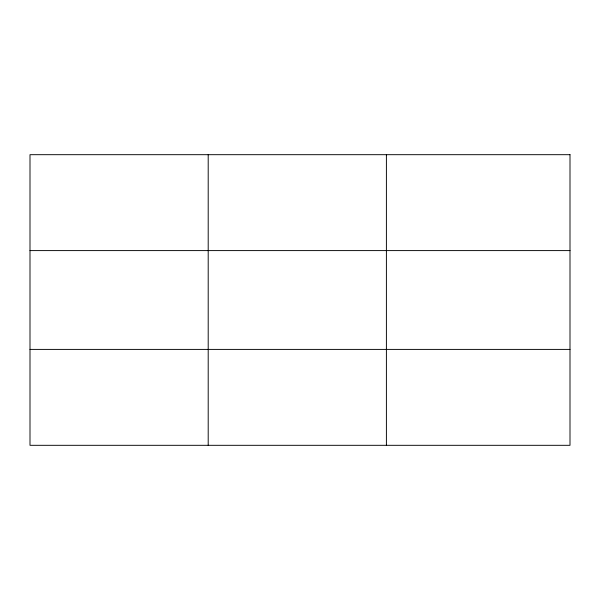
<?xml version="1.0" encoding="UTF-8"?>
<svg xmlns="http://www.w3.org/2000/svg" width="600" height="600" viewBox="0 0 600 600"><rect width="100%" height="100%" fill="white"/><g stroke="black" fill="none" stroke-linecap="round" stroke-linejoin="round"><path stroke-width="0.9" d="M208.2 445.312L208.2 154.688M386.4 445.312L386.4 154.688M30 250.597L570 250.597M30 349.403L570 349.403M570 154.688L570 445.312L30 445.312L30 154.688L570 154.688"/></g></svg>
